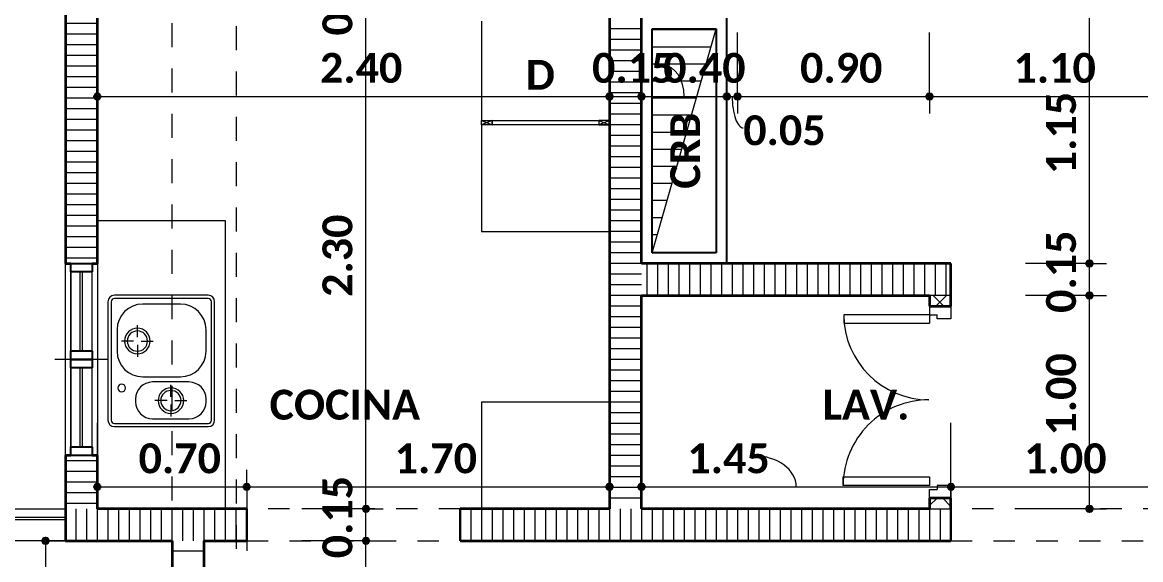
# Model space of a CAD drawing. Header units: metres. Extents: x -144 to 1000, y -717 to 29.
# Drawn here: x 689.38 to 694.62, y -554.36 to -551.85 of the extents above; entities that cross this region are included whole.
import ezdxf

# ---------------------------------------------------------------- set-up
doc = ezdxf.new("R2010")
doc.units = ezdxf.units.M
for name, pattern in [('Basculante', [0.11625, 0.075, -0.04125]), ('basculante modificado', [0.18, 0.1125, -0.0675]), ('Derribado', [0.36, 0.24, -0.12])]:
    doc.linetypes.add(name, pattern=pattern)
doc.layers.get('0').update_dxf_attribs({"color": 1})
for name, color, linetype, lineweight in [('A-ANNO-DIMS', 1, 'Continuous', 9), ('A-DETL', 1, 'Continuous', 9), ('A-DETL-GENF', 1, 'Continuous', 9), ('A-DETL-MEDM', 1, 'Continuous', 30), ('A-DETL-THIN', 1, 'Continuous', 9), ('A-DOOR', 1, 'Continuous', 9), ('A-DOOR-FRAM', 1, 'Continuous', 9), ('A-FLOR', 2, 'Continuous', 9), ('A-FLOR-HRAL', 1, 'Continuous', 9), ('A-GENM', 1, 'Continuous', 9), ('A-GLAZ', 1, 'Continuous', 9), ('A-WALL', 4, 'Continuous', 9), ('G-ANNO-TEXT', 2, 'Continuous', 9), ('I-FURN', 2, 'Continuous', 9), ('P-SANR-FIXT', 1, 'Continuous', 9)]:
    doc.layers.add(name, color=color, linetype=linetype, lineweight=lineweight)
doc.layers.add('A-WALL-PATT', color=7, linetype='Continuous', lineweight=35, true_color=0x9c9c9c)
doc.styles.add('Calibri_B', font='calibrib.ttf', dxfattribs={"height": 0.165})
doc.styles.add('Calibri_B_4', font='calibrib.ttf', dxfattribs={"height": 0.1125})

# ---------------------------------------------------------------- blocks, each defined once
blk = doc.blocks.new('S')
at = {"layer": 'A-ANNO-DIMS', "lineweight": 25}
h = blk.add_hatch(color=256, dxfattribs=at)
edge = h.paths.add_edge_path()
edge.add_arc((678.9994, -491.4158), 0.015, 0, 360)
h = blk.add_hatch(color=256, dxfattribs=at)
edge = h.paths.add_edge_path()
edge.add_arc((681.3994, -491.4158), 0.015, 0, 360)
h = blk.add_hatch(color=256, dxfattribs=at)
edge = h.paths.add_edge_path()
edge.add_arc((681.3994, -491.4158), 0.015, 0, 360)
h = blk.add_hatch(color=256, dxfattribs=at)
edge = h.paths.add_edge_path()
edge.add_arc((681.5494, -491.4158), 0.015, 0, 360)
h = blk.add_hatch(color=256, dxfattribs=at)
edge = h.paths.add_edge_path()
edge.add_arc((681.5494, -491.4158), 0.015, 0, 360)
h = blk.add_hatch(color=256, dxfattribs=at)
edge = h.paths.add_edge_path()
edge.add_arc((681.9494, -491.4158), 0.015, 0, 360)
h = blk.add_hatch(color=256, dxfattribs=at)
edge = h.paths.add_edge_path()
edge.add_arc((681.9494, -491.4158), 0.015, 0, 360)
h = blk.add_hatch(color=256, dxfattribs=at)
edge = h.paths.add_edge_path()
edge.add_arc((681.9992, -491.4158), 0.015, 0, 360)
h = blk.add_hatch(color=256, dxfattribs=at)
edge = h.paths.add_edge_path()
edge.add_arc((681.9992, -491.4158), 0.015, 0, 360)
h = blk.add_hatch(color=256, dxfattribs=at)
edge = h.paths.add_edge_path()
edge.add_arc((682.8992, -491.4158), 0.015, 0, 360)
h = blk.add_hatch(color=256, dxfattribs=at)
edge = h.paths.add_edge_path()
edge.add_arc((682.8992, -491.4158), 0.015, 0, 360)
h = blk.add_hatch(color=256, dxfattribs=at)
edge = h.paths.add_edge_path()
edge.add_arc((683.6492, -492.1986), 0.015, 0, 360)
h = blk.add_hatch(color=256, dxfattribs=at)
edge = h.paths.add_edge_path()
edge.add_arc((683.6492, -492.1986), 0.015, 0, 360)
h = blk.add_hatch(color=256, dxfattribs=at)
edge = h.paths.add_edge_path()
edge.add_arc((683.6492, -492.3486), 0.015, 0, 360)
h = blk.add_hatch(color=256, dxfattribs=at)
edge = h.paths.add_edge_path()
edge.add_arc((683.6492, -492.3486), 0.015, 0, 360)
h = blk.add_hatch(color=256, dxfattribs=at)
edge = h.paths.add_edge_path()
edge.add_arc((678.9994, -493.2458), 0.015, 0, 360)
h = blk.add_hatch(color=256, dxfattribs=at)
edge = h.paths.add_edge_path()
edge.add_arc((679.6992, -493.2458), 0.015, 0, 360)
h = blk.add_hatch(color=256, dxfattribs=at)
edge = h.paths.add_edge_path()
edge.add_arc((679.6992, -493.2458), 0.015, 0, 360)
h = blk.add_hatch(color=256, dxfattribs=at)
edge = h.paths.add_edge_path()
edge.add_arc((681.3994, -493.2458), 0.015, 0, 360)
h = blk.add_hatch(color=256, dxfattribs=at)
edge = h.paths.add_edge_path()
edge.add_arc((681.5494, -493.2458), 0.015, 0, 360)
h = blk.add_hatch(color=256, dxfattribs=at)
edge = h.paths.add_edge_path()
edge.add_arc((682.9997, -493.2458), 0.015, 0, 360)
h = blk.add_hatch(color=256, dxfattribs=at)
edge = h.paths.add_edge_path()
edge.add_arc((682.9997, -493.2458), 0.015, 0, 360)
h = blk.add_hatch(color=256, dxfattribs=at)
edge = h.paths.add_edge_path()
edge.add_arc((680.2581, -493.3486), 0.015, 0, 360)
h = blk.add_hatch(color=256, dxfattribs=at)
edge = h.paths.add_edge_path()
edge.add_arc((680.2581, -493.3486), 0.015, 0, 360)
h = blk.add_hatch(color=256, dxfattribs=at)
edge = h.paths.add_edge_path()
edge.add_arc((683.6492, -493.3486), 0.015, 0, 360)
h = blk.add_hatch(color=256, dxfattribs=at)
edge = h.paths.add_edge_path()
edge.add_arc((678.7564, -493.4986), 0.015, 0, 360)
h = blk.add_hatch(color=256, dxfattribs=at)
edge = h.paths.add_edge_path()
edge.add_arc((680.2581, -493.4986), 0.015, 0, 360)
h = blk.add_hatch(color=256, dxfattribs=at)
edge = h.paths.add_edge_path()
edge.add_arc((680.2581, -493.4986), 0.015, 0, 360)
at = {"layer": 'A-ANNO-DIMS', "color": 5, "true_color": 0x0000ff}
blk.add_line((678.8494, -490.9066), (678.8494, -491.1466), dxfattribs=at)
at = {"layer": 'A-ANNO-DIMS'}
for p, q in [((680.2581, -493.3486), (680.2581, -491.0486)), ((683.6492, -492.1986), (683.6492, -491.0486)), ((678.9994, -491.4158), (678.9994, -491.1158)), ((681.3994, -491.4158), (681.3994, -491.1158)), ((681.3994, -491.4158), (681.3994, -491.1158)), ((681.5494, -491.4158), (681.5494, -491.1158)), ((681.5494, -491.4158), (681.5494, -491.1158)), ((681.9992, -491.4158), (681.9992, -491.1158)), ((681.9992, -491.4158), (681.9992, -491.1158)), ((682.8992, -491.4158), (682.8992, -491.1158)), ((682.8992, -491.4158), (682.8992, -491.1158)), ((678.9994, -491.4158), (681.3994, -491.4158)), ((678.9994, -491.4158), (678.9994, -491.4958)), ((681.3994, -491.4158), (681.3994, -491.4958)), ((681.3994, -491.4158), (681.5494, -491.4158)), ((681.3994, -491.4158), (681.3994, -491.4958)), ((681.5494, -491.4158), (681.5494, -491.4958)), ((681.5494, -491.4158), (681.9494, -491.4158)), ((681.5494, -491.4158), (681.5494, -491.4958)), ((681.9494, -491.4158), (681.9494, -491.4958)), ((681.9494, -491.4158), (681.9992, -491.4158)), ((681.9494, -491.4158), (681.9494, -491.4958)), ((681.9992, -491.4158), (681.9992, -491.4958)), ((681.9992, -491.4158), (682.8992, -491.4158)), ((681.9992, -491.4158), (681.9992, -491.4958)), ((682.8992, -491.4158), (682.8992, -491.4958)), ((682.8992, -491.4158), (683.9997, -491.4158)), ((682.8992, -491.4158), (682.8992, -491.4958)), ((683.6492, -492.1986), (683.3492, -492.1986)), ((683.6492, -492.1986), (683.3492, -492.1986)), ((683.6492, -492.3486), (683.6492, -492.1986)), ((683.6492, -492.1986), (683.7292, -492.1986)), ((683.6492, -492.1986), (683.7292, -492.1986)), ((683.6492, -492.3486), (683.3492, -492.3486)), ((683.6492, -492.3486), (683.3492, -492.3486)), ((683.6492, -493.3486), (683.6492, -492.3486)), ((683.6492, -492.3486), (683.7292, -492.3486)), ((683.6492, -492.3486), (683.7292, -492.3486)), ((678.9994, -493.2458), (678.9994, -492.9458)), ((681.3994, -493.2458), (681.3994, -492.9458)), ((681.5494, -493.2458), (681.5494, -492.9458)), ((682.9997, -493.2458), (682.9997, -492.9458)), ((682.9997, -493.2458), (682.9997, -492.9458)), ((679.6992, -493.2458), (679.6992, -493.1658)), ((679.6992, -493.2458), (679.6992, -493.1658)), ((678.9994, -493.2458), (679.6992, -493.2458)), ((678.9994, -493.2458), (678.9994, -493.3258)), ((679.6992, -493.2458), (679.6992, -493.5458)), ((679.6992, -493.2458), (681.3994, -493.2458)), ((679.6992, -493.2458), (679.6992, -493.5458)), ((681.3994, -493.2458), (681.3994, -493.3258)), ((681.5494, -493.2458), (682.9997, -493.2458)), ((681.5494, -493.2458), (681.5494, -493.3258)), ((682.9997, -493.2458), (682.9997, -493.3258)), ((682.9997, -493.2458), (683.9997, -493.2458)), ((682.9997, -493.2458), (682.9997, -493.3258)), ((680.2581, -493.3486), (679.9581, -493.3486)), ((680.2581, -493.3486), (679.9581, -493.3486)), ((680.2581, -493.4986), (680.2581, -493.3486)), ((680.2581, -493.3486), (680.3381, -493.3486)), ((680.2581, -493.3486), (680.3381, -493.3486)), ((683.6492, -493.3486), (683.3492, -493.3486)), ((683.6492, -493.3486), (683.7292, -493.3486)), ((678.7564, -493.4986), (678.6764, -493.4986)), ((678.7564, -493.4986), (678.7564, -496.4975)), ((678.7564, -493.4986), (679.0564, -493.4986)), ((680.2581, -493.4986), (679.9581, -493.4986)), ((680.2581, -493.4986), (679.9581, -493.4986)), ((680.2581, -496.4975), (680.2581, -493.4986)), ((680.2581, -493.4986), (680.3381, -493.4986)), ((680.2581, -493.4986), (680.3381, -493.4986))]:
    blk.add_line(p, q, dxfattribs=at)
at = {"layer": 'A-ANNO-DIMS', "linetype": 'Derribado'}
blk.add_line((681.9494, -491.4158), (681.9494, -491.1158), dxfattribs=at)
blk.add_line((681.9494, -491.4158), (681.9494, -491.1158), dxfattribs=at)
at = {"layer": 'A-ANNO-DIMS', "lineweight": 25}
for centre in [(678.9994, -491.4158), (681.3994, -491.4158), (681.3994, -491.4158), (681.5494, -491.4158), (681.5494, -491.4158), (681.9494, -491.4158), (681.9494, -491.4158), (681.9992, -491.4158), (681.9992, -491.4158), (682.8992, -491.4158), (682.8992, -491.4158), (683.6492, -492.1986), (683.6492, -492.1986), (683.6492, -492.3486), (683.6492, -492.3486), (678.9994, -493.2458), (679.6992, -493.2458), (679.6992, -493.2458), (681.3994, -493.2458), (681.5494, -493.2458), (682.9997, -493.2458), (682.9997, -493.2458), (680.2581, -493.3486), (680.2581, -493.3486), (683.6492, -493.3486), (678.7564, -493.4986), (680.2581, -493.4986), (680.2581, -493.4986)]:
    blk.add_circle(centre, 0.015, dxfattribs=at)
at = {"layer": 'A-ANNO-DIMS'}
for centre, major_axis, ratio, start_param, end_param in [((681.6511, -491.4158), (0, 0.1451), 0.677883, 4.712389, 6.283185), ((682.0262, -491.4158), (0, 0.1475), 0.351522, 1.570796, 3.141593), ((682.0778, -493.2458), (0.1968, 0), 0.737491, 0, 1.570796)]:
    blk.add_ellipse(centre, major_axis=major_axis, ratio=ratio, start_param=start_param, end_param=end_param, dxfattribs=at)
at = {"layer": 'A-DETL', "color": 7, "linetype": 'basculante modificado'}
for p, q in [((679.3494, -496.4975), (679.3494, -487.8986)), ((679.6494, -487.8986), (679.6494, -496.4986))]:
    blk.add_line(p, q, dxfattribs=at)
at = {"layer": 'A-DETL-GENF', "color": 251, "true_color": 0x535353}
for p, q in [((681.5994, -491.1026), (681.8983, -491.1026)), ((681.5994, -491.1826), (681.8754, -491.1826)), ((681.5994, -491.2626), (681.8526, -491.2626)), ((681.5994, -491.3426), (681.8297, -491.3426)), ((681.5994, -491.4226), (681.8068, -491.4226)), ((681.5994, -491.5026), (681.784, -491.5026)), ((681.5994, -491.5826), (681.7611, -491.5826)), ((681.5994, -491.6626), (681.7383, -491.6626)), ((681.5994, -491.7426), (681.7154, -491.7426)), ((681.5994, -491.8226), (681.6926, -491.8226)), ((681.5994, -491.9026), (681.6697, -491.9026)), ((681.5994, -491.9826), (681.6468, -491.9826)), ((681.5994, -492.0626), (681.624, -492.0626)), ((681.5994, -492.1426), (681.6011, -492.1426))]:
    blk.add_line(p, q, dxfattribs=at)
at = {"layer": 'A-DETL-GENF', "lineweight": 25}
for p, q in [((678.8744, -492.2386), (678.8744, -492.1986)), ((678.8744, -492.1986), (678.9744, -492.1986)), ((678.9744, -492.2386), (678.8744, -492.2386)), ((678.9744, -492.1986), (678.9744, -492.2386)), ((678.8744, -492.6486), (678.8744, -492.6086)), ((678.8744, -492.6086), (678.9744, -492.6086)), ((678.9744, -492.6086), (678.9744, -492.6486)), ((678.9744, -492.6486), (678.8744, -492.6486)), ((678.8744, -492.6886), (678.8744, -492.6486)), ((678.8744, -492.6486), (678.9744, -492.6486)), ((678.9744, -492.6486), (678.9744, -492.6886)), ((678.9744, -492.6886), (678.8744, -492.6886)), ((678.8744, -493.0986), (678.8744, -493.0586)), ((678.8744, -493.0586), (678.9744, -493.0586)), ((678.9744, -493.0586), (678.9744, -493.0986)), ((678.9744, -493.0986), (678.8744, -493.0986))]:
    blk.add_line(p, q, dxfattribs=at)
at = {"layer": 'A-DETL-GENF'}
for p, q in [((678.8744, -492.6086), (678.8744, -492.2386)), ((678.9194, -492.6086), (678.9194, -492.2386)), ((678.9294, -492.6086), (678.9294, -492.2386)), ((678.9744, -492.6086), (678.9744, -492.2386)), ((678.8744, -493.0586), (678.8744, -492.6886)), ((678.9194, -493.0586), (678.9194, -492.6886)), ((678.9294, -493.0586), (678.9294, -492.6886)), ((678.9744, -493.0586), (678.9744, -492.6886))]:
    blk.add_line(p, q, dxfattribs=at)
at = {"layer": 'A-DETL-GENF', "linetype": 'Basculante'}
for p, q in [((680.6992, -493.3486), (679.6992, -493.3486)), ((683.9997, -493.3486), (682.9997, -493.3486)), ((679.6992, -493.4986), (680.6992, -493.4986)), ((682.9997, -493.4986), (683.9997, -493.4986))]:
    blk.add_line(p, q, dxfattribs=at)
at = {"layer": 'A-DETL-MEDM'}
for p, q in [((679.6992, -493.3486), (679.6992, -493.4986)), ((680.6992, -493.4986), (680.6992, -493.3486)), ((682.9997, -493.3486), (682.9997, -493.4986))]:
    blk.add_line(p, q, dxfattribs=at)
at = {"layer": 'A-DETL-THIN'}
for p, q in [((681.5994, -491.0986), (681.5994, -492.1486)), ((681.5994, -492.1486), (681.8994, -491.0986)), ((681.8994, -491.0986), (681.5994, -491.0986))]:
    blk.add_line(p, q, dxfattribs=at)
at = {"layer": 'A-DOOR', "lineweight": 15}
for p, q in [((682.4976, -492.4389), (682.4976, -492.4789)), ((682.8997, -492.4389), (682.4976, -492.4389)), ((682.8997, -492.4389), (682.8997, -492.4789)), ((682.4976, -492.4789), (682.8997, -492.4789)), ((682.4947, -493.1986), (682.8997, -493.1986)), ((682.4947, -493.2386), (682.4947, -493.1986)), ((682.8997, -493.2386), (682.4947, -493.2386)), ((682.8997, -493.1986), (682.8997, -493.2386))]:
    blk.add_line(p, q, dxfattribs=at)
at = {"layer": 'A-DOOR'}
for centre, radius, start, end in [((682.8962, -492.4389), 0.3987, 180, 270), ((682.8956, -493.2386), 0.4009, 89.9052, 180)]:
    blk.add_arc(centre, radius, start, end, dxfattribs=at)
at = {"layer": 'A-DOOR-FRAM'}
for p, q in [((682.8997, -492.3986), (682.8997, -492.4389)), ((682.8997, -492.3986), (682.9997, -492.3986)), ((682.9997, -492.3986), (682.9997, -492.4586)), ((682.8997, -492.4389), (682.9347, -492.4389)), ((682.9347, -492.4586), (682.9347, -492.4389)), ((682.9997, -492.4586), (682.9347, -492.4586)), ((682.9347, -493.2386), (682.9347, -493.2582)), ((682.9997, -493.2386), (682.9347, -493.2386)), ((682.9997, -493.2986), (682.9997, -493.2386)), ((682.8997, -493.2582), (682.9347, -493.2582)), ((682.8997, -493.2986), (682.8997, -493.2582)), ((682.8997, -493.2986), (682.9997, -493.2986))]:
    blk.add_line(p, q, dxfattribs=at)
at = {"layer": 'A-FLOR'}
for p, q in [((681.3994, -491.5486), (680.7994, -491.5486)), ((680.7994, -491.5486), (680.7994, -492.0486)), ((679.5994, -491.9986), (678.9994, -491.9986)), ((679.5994, -493.3486), (679.5994, -491.9986)), ((680.7994, -492.0486), (681.3994, -492.0486)), ((680.7994, -492.8486), (680.7994, -493.3486)), ((681.3994, -492.8486), (680.7994, -492.8486))]:
    blk.add_line(p, q, dxfattribs=at)
at = {"layer": 'A-FLOR-HRAL'}
for p, q in [((678.4986, -493.3876), (678.8494, -493.3876)), ((678.8494, -493.3996), (678.5078, -493.3996))]:
    blk.add_line(p, q, dxfattribs=at)
at = {"layer": 'A-GENM', "lineweight": 25}
for p, q in [((681.5494, -491.0486), (681.5494, -492.1986)), ((681.9494, -492.1986), (681.9494, -491.0486)), ((681.5994, -491.0986), (681.8994, -491.0986)), ((681.5994, -492.1486), (681.5994, -491.0986)), ((681.8994, -491.0986), (681.8994, -492.1486)), ((681.8994, -492.1486), (681.5994, -492.1486)), ((681.5494, -492.1986), (681.9494, -492.1986))]:
    blk.add_line(p, q, dxfattribs=at)
at = {"layer": 'A-GLAZ'}
for p, q in [((678.8744, -492.1986), (678.9744, -492.1986)), ((678.8744, -492.1986), (678.8744, -492.6486)), ((678.9744, -492.6486), (678.9744, -492.1986)), ((679.0494, -492.6486), (678.7994, -492.6486)), ((678.8744, -492.6486), (678.9744, -492.6486)), ((678.8744, -492.6486), (678.9744, -492.6486)), ((678.8744, -492.6486), (678.8744, -493.0986)), ((678.9744, -493.0986), (678.9744, -492.6486)), ((678.8744, -493.0986), (678.9744, -493.0986))]:
    blk.add_line(p, q, dxfattribs=at)
at = {"layer": 'A-WALL', "lineweight": 35}
for p, q in [((678.8494, -490.8986), (678.8494, -492.1986)), ((678.9994, -492.1986), (678.9994, -491.0486)), ((681.3994, -491.0486), (681.3994, -493.3486)), ((681.5494, -492.1986), (681.5494, -491.0486)), ((678.8494, -492.1986), (678.8744, -492.1986)), ((678.9744, -492.1986), (678.9994, -492.1986)), ((682.9997, -492.1986), (681.5494, -492.1986)), ((682.9997, -492.3986), (682.9997, -492.1986)), ((681.5494, -493.3486), (681.5494, -492.3486)), ((681.5494, -492.3486), (682.8997, -492.3486)), ((682.8997, -492.3486), (682.8997, -492.3986)), ((682.8997, -492.3986), (682.9997, -492.3986)), ((678.8494, -493.0986), (678.8494, -493.4986)), ((678.8744, -493.0986), (678.8494, -493.0986)), ((678.9994, -493.0986), (678.9744, -493.0986)), ((678.9994, -493.3486), (678.9994, -493.0986)), ((682.8997, -493.2986), (682.8997, -493.3486)), ((682.9997, -493.2986), (682.8997, -493.2986)), ((682.9997, -493.3486), (682.9997, -493.2986)), ((679.6992, -493.3486), (678.9994, -493.3486)), ((681.3994, -493.3486), (680.6992, -493.3486)), ((682.8997, -493.3486), (681.5494, -493.3486)), ((678.8494, -493.4986), (679.3492, -493.4986)), ((679.3492, -493.4986), (679.3492, -493.6986)), ((679.4992, -493.6986), (679.4992, -493.4986)), ((679.4992, -493.4986), (679.6992, -493.4986)), ((680.6992, -493.4986), (682.9997, -493.4986))]:
    blk.add_line(p, q, dxfattribs=at)
at = {"layer": 'A-WALL'}
for p, q in [((678.8494, -493.0986), (678.8494, -492.1986)), ((678.9994, -492.1986), (678.9994, -493.0986)), ((682.9997, -492.3486), (682.8997, -492.3486)), ((678.4425, -493.3486), (678.8494, -493.3486)), ((682.8997, -493.3486), (682.9997, -493.3486)), ((678.8494, -493.4986), (678.5576, -493.4986))]:
    blk.add_line(p, q, dxfattribs=at)
at = {"layer": 'A-WALL-PATT', "color": 8, "lineweight": 5, "true_color": 0x727272}
for p, q in [((678.9994, -491.0736), (678.8494, -491.0736)), ((678.9994, -491.1236), (678.8494, -491.1236)), ((681.5494, -491.0986), (681.3994, -491.0986)), ((678.9994, -491.1736), (678.8494, -491.1736)), ((681.5494, -491.1486), (681.3994, -491.1486)), ((678.9994, -491.2236), (678.8494, -491.2236)), ((681.5494, -491.1986), (681.3994, -491.1986)), ((681.5494, -491.2486), (681.3994, -491.2486)), ((678.9994, -491.2736), (678.8494, -491.2736)), ((681.5494, -491.2986), (681.3994, -491.2986)), ((678.9994, -491.3236), (678.8494, -491.3236)), ((681.5494, -491.3486), (681.3994, -491.3486)), ((678.9994, -491.3736), (678.8494, -491.3736)), ((681.5494, -491.3986), (681.3994, -491.3986)), ((678.9994, -491.4236), (678.8494, -491.4236)), ((681.5494, -491.4486), (681.3994, -491.4486)), ((678.9994, -491.4736), (678.8494, -491.4736)), ((681.5494, -491.4986), (681.3994, -491.4986)), ((678.9994, -491.5236), (678.8494, -491.5236)), ((681.5494, -491.5486), (681.3994, -491.5486)), ((678.9994, -491.5736), (678.8494, -491.5736)), ((681.5494, -491.5986), (681.3994, -491.5986)), ((678.9994, -491.6236), (678.8494, -491.6236)), ((681.5494, -491.6486), (681.3994, -491.6486)), ((678.9994, -491.6736), (678.8494, -491.6736)), ((681.5494, -491.6986), (681.3994, -491.6986)), ((678.9994, -491.7236), (678.8494, -491.7236)), ((678.9994, -491.7736), (678.8494, -491.7736)), ((681.5494, -491.7486), (681.3994, -491.7486)), ((678.9994, -491.8236), (678.8494, -491.8236)), ((681.5494, -491.7986), (681.3994, -491.7986)), ((678.9994, -491.8736), (678.8494, -491.8736)), ((681.5494, -491.8486), (681.3994, -491.8486)), ((678.9994, -491.9236), (678.8494, -491.9236)), ((681.5494, -491.8986), (681.3994, -491.8986)), ((678.9994, -491.9736), (678.8494, -491.9736)), ((681.5494, -491.9486), (681.3994, -491.9486)), ((678.9994, -492.0236), (678.8494, -492.0236)), ((681.5494, -491.9986), (681.3994, -491.9986)), ((678.9994, -492.0736), (678.8494, -492.0736)), ((681.5494, -492.0486), (681.3994, -492.0486)), ((678.9994, -492.1236), (678.8494, -492.1236)), ((681.5494, -492.0986), (681.3994, -492.0986)), ((678.9994, -492.1736), (678.8494, -492.1736)), ((681.5494, -492.1486), (681.3994, -492.1486)), ((681.5494, -492.1986), (681.3994, -492.1986)), ((681.575, -492.1986), (681.575, -492.3486)), ((681.625, -492.1986), (681.625, -492.3486)), ((681.675, -492.1986), (681.675, -492.3486)), ((681.725, -492.1986), (681.725, -492.3486)), ((681.775, -492.1986), (681.775, -492.3486)), ((681.825, -492.1986), (681.825, -492.3486)), ((681.875, -492.1986), (681.875, -492.3486)), ((681.925, -492.1986), (681.925, -492.3486)), ((681.975, -492.1986), (681.975, -492.3486)), ((682.025, -492.1986), (682.025, -492.3486)), ((682.075, -492.1986), (682.075, -492.3486)), ((682.125, -492.1986), (682.125, -492.3486)), ((682.175, -492.1986), (682.175, -492.3486)), ((682.225, -492.1986), (682.225, -492.3486)), ((682.275, -492.1986), (682.275, -492.3486)), ((682.325, -492.1986), (682.325, -492.3486)), ((682.375, -492.1986), (682.375, -492.3486)), ((682.425, -492.1986), (682.425, -492.3486)), ((682.475, -492.1986), (682.475, -492.3486)), ((682.525, -492.1986), (682.525, -492.3486)), ((682.575, -492.1986), (682.575, -492.3486)), ((682.625, -492.1986), (682.625, -492.3486)), ((682.675, -492.1986), (682.675, -492.3486)), ((682.725, -492.1986), (682.725, -492.3486)), ((682.775, -492.1986), (682.775, -492.3486)), ((682.825, -492.1986), (682.825, -492.3486)), ((682.875, -492.1986), (682.875, -492.3486)), ((682.925, -492.1986), (682.925, -492.3486)), ((682.975, -492.1986), (682.975, -492.3486)), ((681.5494, -492.2486), (681.3994, -492.2486)), ((681.5494, -492.2986), (681.3994, -492.2986)), ((681.5494, -492.3486), (681.3994, -492.3486)), ((681.5494, -492.3986), (681.3994, -492.3986)), ((681.5494, -492.4486), (681.3994, -492.4486)), ((681.5494, -492.4986), (681.3994, -492.4986)), ((681.5494, -492.5486), (681.3994, -492.5486)), ((681.5494, -492.5986), (681.3994, -492.5986)), ((681.5494, -492.6486), (681.3994, -492.6486)), ((681.5494, -492.6986), (681.3994, -492.6986)), ((681.5494, -492.7486), (681.3994, -492.7486)), ((681.5494, -492.7986), (681.3994, -492.7986)), ((681.5494, -492.8486), (681.3994, -492.8486)), ((681.5494, -492.8986), (681.3994, -492.8986)), ((681.5494, -492.9486), (681.3994, -492.9486)), ((681.5494, -492.9986), (681.3994, -492.9986)), ((681.5494, -493.0486), (681.3994, -493.0486)), ((678.9994, -493.1236), (678.8494, -493.1236)), ((681.5494, -493.0986), (681.3994, -493.0986)), ((678.9994, -493.1736), (678.8494, -493.1736)), ((681.5494, -493.1486), (681.3994, -493.1486)), ((678.9994, -493.2236), (678.8494, -493.2236)), ((681.5494, -493.1986), (681.3994, -493.1986)), ((678.9994, -493.2736), (678.8494, -493.2736)), ((681.5494, -493.2486), (681.3994, -493.2486)), ((678.9994, -493.3236), (678.8494, -493.3236)), ((681.5494, -493.2986), (681.3994, -493.2986)), ((678.899, -493.3486), (678.899, -493.4986)), ((678.949, -493.3486), (678.949, -493.4986)), ((678.999, -493.3486), (678.999, -493.4986)), ((679.049, -493.3486), (679.049, -493.4986)), ((679.099, -493.3486), (679.099, -493.4986)), ((679.149, -493.3486), (679.149, -493.4986)), ((679.199, -493.3486), (679.199, -493.4986)), ((679.249, -493.3486), (679.249, -493.4986)), ((679.299, -493.3486), (679.299, -493.4986)), ((679.349, -493.3486), (679.349, -493.4986)), ((679.399, -493.3486), (679.399, -493.4986)), ((679.449, -493.3486), (679.449, -493.4986)), ((679.499, -493.3486), (679.499, -493.4986)), ((679.549, -493.3486), (679.549, -493.4986)), ((679.599, -493.3486), (679.599, -493.4986)), ((679.649, -493.3486), (679.649, -493.4986)), ((679.699, -493.3486), (679.699, -493.4986)), ((680.749, -493.3486), (680.749, -493.4986)), ((680.799, -493.3486), (680.799, -493.4986)), ((680.849, -493.3486), (680.849, -493.4986)), ((680.899, -493.3486), (680.899, -493.4986)), ((680.949, -493.3486), (680.949, -493.4986)), ((680.999, -493.3486), (680.999, -493.4986)), ((681.049, -493.3486), (681.049, -493.4986)), ((681.099, -493.3486), (681.099, -493.4986)), ((681.149, -493.3486), (681.149, -493.4986)), ((681.199, -493.3486), (681.199, -493.4986)), ((681.249, -493.3486), (681.249, -493.4986)), ((681.299, -493.3486), (681.299, -493.4986)), ((681.349, -493.3486), (681.349, -493.4986)), ((681.399, -493.3486), (681.399, -493.4986)), ((681.449, -493.3486), (681.449, -493.4986)), ((681.499, -493.3486), (681.499, -493.4986)), ((681.549, -493.3486), (681.549, -493.4986)), ((681.599, -493.3486), (681.599, -493.4986)), ((681.649, -493.3486), (681.649, -493.4986)), ((681.699, -493.3486), (681.699, -493.4986)), ((681.749, -493.3486), (681.749, -493.4986)), ((681.799, -493.3486), (681.799, -493.4986)), ((681.849, -493.3486), (681.849, -493.4986)), ((681.899, -493.3486), (681.899, -493.4986)), ((681.949, -493.3486), (681.949, -493.4986)), ((681.999, -493.3486), (681.999, -493.4986)), ((682.049, -493.3486), (682.049, -493.4986)), ((682.099, -493.3486), (682.099, -493.4986)), ((682.149, -493.3486), (682.149, -493.4986)), ((682.199, -493.3486), (682.199, -493.4986)), ((682.249, -493.3486), (682.249, -493.4986)), ((682.299, -493.3486), (682.299, -493.4986)), ((682.349, -493.3486), (682.349, -493.4986)), ((682.399, -493.3486), (682.399, -493.4986)), ((682.449, -493.3486), (682.449, -493.4986)), ((682.499, -493.3486), (682.499, -493.4986)), ((682.549, -493.3486), (682.549, -493.4986)), ((682.599, -493.3486), (682.599, -493.4986)), ((682.649, -493.3486), (682.649, -493.4986)), ((682.699, -493.3486), (682.699, -493.4986)), ((682.749, -493.3486), (682.749, -493.4986)), ((682.799, -493.3486), (682.799, -493.4986)), ((682.849, -493.3486), (682.849, -493.4986)), ((682.899, -493.3486), (682.899, -493.4986)), ((682.949, -493.3486), (682.949, -493.4986)), ((682.999, -493.3486), (682.999, -493.4986)), ((679.4992, -493.5476), (679.3492, -493.5476))]:
    blk.add_line(p, q, dxfattribs=at)
at = {"layer": 'A-WALL-PATT', "color": 8, "lineweight": 5, "true_color": 0x747474}
for p, q in [((682.9661, -492.3986), (682.9161, -492.3486)), ((682.9292, -492.3986), (682.9792, -492.3486)), ((682.8997, -493.3332), (682.9343, -493.2986)), ((682.9997, -493.3372), (682.961, -493.2986)), ((682.9975, -493.3486), (682.9997, -493.3464))]:
    blk.add_line(p, q, dxfattribs=at)
at = {"layer": 'I-FURN'}
for p, q in [((680.7994, -491.0636), (680.7994, -491.5286)), ((681.3994, -491.0636), (681.3994, -491.5286)), ((680.7994, -491.5286), (680.8494, -491.5486)), ((680.8494, -491.5286), (680.7994, -491.5486)), ((680.7994, -491.5486), (680.7994, -491.5286)), ((680.7994, -491.5286), (680.8494, -491.5286)), ((680.8494, -491.5486), (680.7994, -491.5486)), ((680.8471, -491.5286), (681.3471, -491.5286)), ((680.8494, -491.5486), (680.8494, -491.5286)), ((680.8494, -491.5286), (680.8494, -491.5486)), ((681.3494, -491.5486), (680.8494, -491.5486)), ((681.3494, -491.5286), (681.3494, -491.5486)), ((681.3494, -491.5286), (681.3994, -491.5486)), ((681.3994, -491.5286), (681.3494, -491.5486)), ((681.3994, -491.5286), (681.3494, -491.5286)), ((681.3494, -491.5286), (681.3494, -491.5486)), ((681.3494, -491.5486), (681.3994, -491.5486)), ((681.3994, -491.5486), (681.3994, -491.5286))]:
    blk.add_line(p, q, dxfattribs=at)
at = {"layer": 'P-SANR-FIXT'}
for p, q in [((679.519, -492.348), (679.079, -492.348)), ((679.049, -492.378), (679.049, -492.933)), ((679.064, -492.378), (679.064, -492.933)), ((679.519, -492.363), (679.079, -492.363)), ((679.3886, -492.3891), (679.2118, -492.3891)), ((679.534, -492.933), (679.534, -492.378)), ((679.549, -492.933), (679.549, -492.378)), ((679.1869, -492.5441), (679.1869, -492.4877)), ((679.0918, -492.5091), (679.0918, -492.6101)), ((679.5086, -492.6101), (679.5086, -492.5091)), ((679.1689, -492.5622), (679.1124, -492.5622)), ((679.1869, -492.5802), (679.1869, -492.6366)), ((679.205, -492.5622), (679.2614, -492.5622)), ((679.2118, -492.7301), (679.3886, -492.7301)), ((679.4286, -492.7542), (679.2581, -492.7542)), ((679.344, -492.8233), (679.344, -492.7669)), ((679.1781, -492.8342), (679.1781, -492.8464)), ((679.326, -492.8414), (679.2695, -492.8414)), ((679.344, -492.8594), (679.344, -492.9159)), ((679.3621, -492.8414), (679.4185, -492.8414)), ((679.5086, -492.8464), (679.5086, -492.8342)), ((679.2581, -492.9264), (679.4286, -492.9264)), ((679.079, -492.948), (679.519, -492.948)), ((679.079, -492.963), (679.519, -492.963))]:
    blk.add_line(p, q, dxfattribs=at)
for centre, radius, start, end in [((679.079, -492.378), 0.03, 90, 180), ((679.519, -492.378), 0.03, 0, 90), ((679.079, -492.378), 0.015, 90, 180), ((679.2118, -492.5091), 0.12, 90, 180), ((679.3886, -492.5091), 0.12, 0, 90), ((679.519, -492.378), 0.015, 0, 90), ((679.1869, -492.5622), 0.0599, 90, 270), ((679.1869, -492.5622), 0.0599, 270, 90), ((679.1869, -492.5622), 0.0474, 90, 270), ((679.1869, -492.5622), 0.0474, 270, 90), ((679.2118, -492.6101), 0.12, 180, 270), ((679.3886, -492.6101), 0.12, 270, 0), ((679.1136, -492.7824), 0.0181, 90, 270), ((679.1136, -492.7824), 0.0181, 270, 90), ((679.2581, -492.8342), 0.08, 90, 180), ((679.4286, -492.8342), 0.08, 0, 90), ((679.344, -492.8414), 0.0599, 90, 270), ((679.344, -492.8414), 0.0474, 90, 270), ((679.344, -492.8414), 0.0599, 270, 90), ((679.344, -492.8414), 0.0474, 270, 90), ((679.2581, -492.8464), 0.08, 180, 270), ((679.4286, -492.8464), 0.08, 270, 0), ((679.079, -492.933), 0.03, 180, 270), ((679.079, -492.933), 0.015, 180, 270), ((679.519, -492.933), 0.015, 270, 0), ((679.519, -492.933), 0.03, 270, 0)]:
    blk.add_arc(centre, radius, start, end, dxfattribs=at)
at = {"layer": 'A-ANNO-DIMS', "char_height": 0.14, "width": 0.376134, "attachment_point": 1, "rotation": 90, "line_spacing_factor": 1.158048, "style": 'Calibri_B_4'}
for s, insert in [('0.15', (680.0541, -491.1303)), ('1.15', (683.4452, -491.7803)), ('2.30', (680.0541, -492.3553)), ('0.15', (683.4452, -492.4303)), ('1.00', (683.4452, -493.0053)), ('0.15', (680.0541, -493.5803))]:
    blk.add_mtext(s, dxfattribs=dict(at, insert=insert))
at = {"layer": 'A-ANNO-DIMS', "char_height": 0.14, "width": 0.376134, "attachment_point": 1, "line_spacing_factor": 1.158048, "style": 'Calibri_B_4'}
for s, insert in [('2.40', (680.0427, -491.2118)), ('0.15', (681.3177, -491.2118)), ('0.40', (681.6511, -491.2118)), ('0.90', (682.2925, -491.2118)), ('1.10', (683.2927, -491.2118)), ('0.05', (682.0262, -491.5043)), ('0.70', (679.1926, -493.0418)), ('1.70', (680.3926, -493.0418)), ('1.45', (681.7644, -493.0418)), ('1.00', (683.3429, -493.0418))]:
    blk.add_mtext(s, dxfattribs=dict(at, insert=insert))
at = {"layer": 'G-ANNO-TEXT', "style": 'Calibri_B'}
for s, p in [('D', (681.0074, -491.3846)), ('COCINA', (679.8064, -492.9305)), ('LAV.', (682.3977, -492.9305))]:
    blk.add_text(s, height=0.14, dxfattribs=at).set_placement(p)
blk.add_text('CRB', height=0.14, rotation=90, dxfattribs=at).set_placement((681.8242, -491.8487))

msp = doc.modelspace()

# ---------------------------------------------------------------- block references
at = {"color": 3}
msp.add_blockref('S', (10.7329, -60.7772), dxfattribs=at)

doc.saveas('drawing.dxf')
